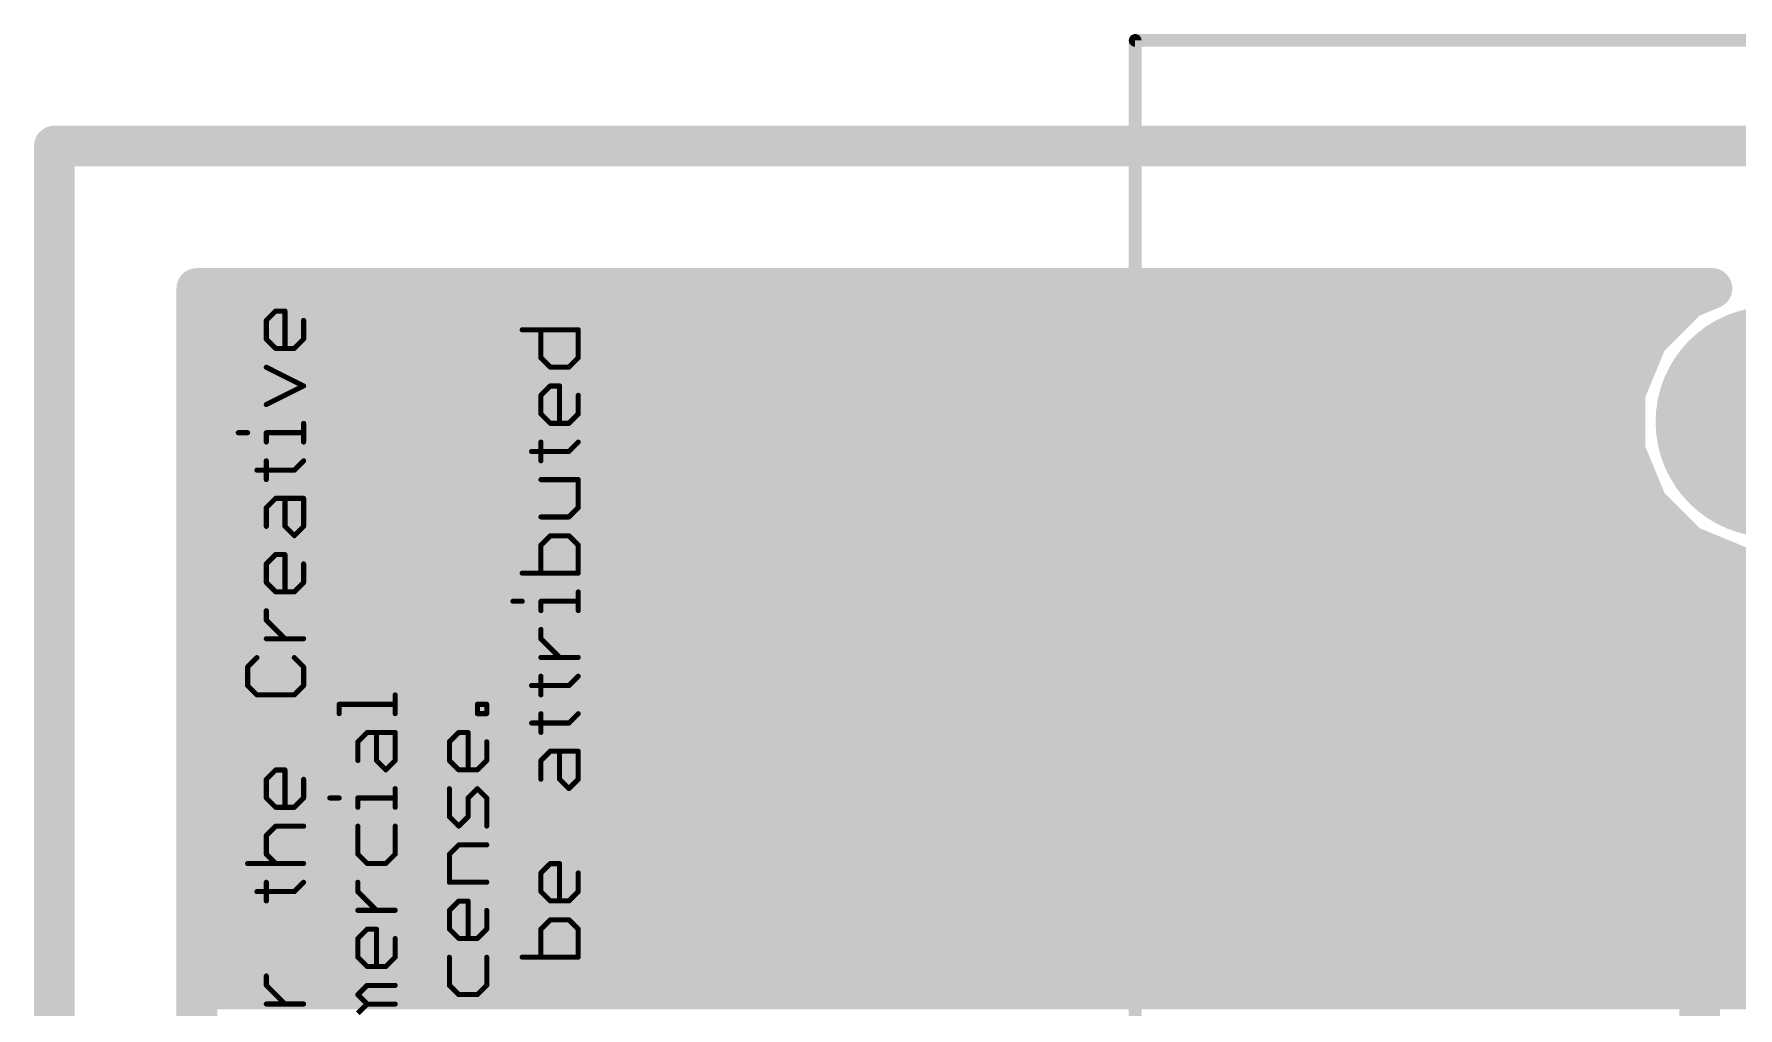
# Model space of a CAD drawing. Extents: x -0.2 to 42.2, y -0.3 to 59.1.
# Drawn here: x -0.2 to 16.82, y 49.39 to 59.12 of the extents above; entities that cross this region are included whole.
import ezdxf

# ---------------------------------------------------------------- set-up
doc = ezdxf.new("R2010")
doc.units = 0
for name, color, linetype in [('1', 22, 'CONTINUOUS'), ('16', 175, 'CONTINUOUS'), ('17', 82, 'CONTINUOUS'), ('18', 82, 'CONTINUOUS'), ('20', 7, 'CONTINUOUS'), ('21', 253, 'CONTINUOUS'), ('29', 253, 'CONTINUOUS'), ('30', 253, 'CONTINUOUS')]:
    doc.layers.add(name, color=color, linetype=linetype)

# ---------------------------------------------------------------- blocks, each defined once
blk = doc.blocks.new('ROUNDP')
at = {"const_width": 0.5}
blk.add_lwpolyline([(0, -0.25, 1), (0, 0.25, 1), (0, -0.25)], format="xyb", dxfattribs=at)
blk = doc.blocks.new('ROUNDV')
at = {"const_width": 0.5}
blk.add_lwpolyline([(0, -0.25, 1), (0, 0.25, 1), (0, -0.25)], format="xyb", dxfattribs=at)

msp = doc.modelspace()

# ---------------------------------------------------------------- linework, layer by layer
at = {"layer": '1', "const_width": 0.4064}
for points in [[(1.4224, 1.4224), (1.4224, 56.5776)], [(1.4224, 56.5776), (16.5564, 56.5776)], [(1.4224, 56.4896), (16.344, 56.4896)], [(16.32, 56.4797), (15.9103, 56.07)], [(16.5564, 56.5776), (16.32, 56.4797)], [(1.4224, 56.0832), (15.9235, 56.0832)], [(15.9103, 56.07), (15.6886, 55.5347)], [(1.4224, 55.6768), (15.7475, 55.6768)], [(15.6886, 55.5347), (15.6886, 54.9553)], [(1.4224, 55.2704), (15.6886, 55.2704)], [(15.6886, 54.9553), (15.9103, 54.42)], [(1.4224, 54.864), (15.7264, 54.864)], [(1.4224, 54.4576), (15.8948, 54.4576)], [(15.9103, 54.42), (16.32, 54.0103)], [(1.4224, 54.0512), (16.2791, 54.0512)], [(16.32, 54.0103), (16.4338, 53.9632)], [(16.4338, 53.9632), (16.4338, 48.9068)], [(1.4224, 53.6448), (16.4338, 53.6448)], [(1.4224, 53.2384), (16.4338, 53.2384)], [(1.4224, 52.832), (16.4338, 52.832)], [(1.4224, 52.4256), (16.4338, 52.4256)], [(1.4224, 52.0192), (16.4338, 52.0192)], [(1.4224, 51.6128), (16.4338, 51.6128)], [(1.4224, 51.2064), (16.4338, 51.2064)], [(1.4224, 50.8), (16.4338, 50.8)], [(1.4224, 50.3936), (16.4338, 50.3936)], [(1.4224, 49.9872), (16.4338, 49.9872)], [(1.4224, 49.5808), (16.4338, 49.5808)]]:
    msp.add_lwpolyline(points, dxfattribs=at)
at = {"layer": '1', "const_width": 0.2032}
for points in [[(1.524, 56.5776, 1), (1.3208, 56.5776)], [(1.4224, 56.6792, 1), (1.4224, 56.476)], [(1.4224, 56.5912, 1), (1.4224, 56.388)], [(16.2811, 56.5735, 1), (16.3589, 56.3858)], [(16.3919, 56.4078, 1), (16.2482, 56.5515)], [(16.344, 56.388, 1), (16.344, 56.5912)], [(16.5953, 56.4837, 1), (16.5176, 56.6715)], [(16.5564, 56.476, 1), (16.5564, 56.6792)], [(1.4224, 56.1848, 1), (1.4224, 55.9816)], [(15.8385, 56.1418, 1), (15.9822, 55.9981)], [(16.0042, 56.0311, 1), (15.8165, 56.1089)], [(15.9235, 55.9816, 1), (15.9235, 56.1848)], [(1.4224, 55.7784, 1), (1.4224, 55.5752)], [(15.7475, 55.5752, 1), (15.7475, 55.7784)], [(15.7902, 55.5347, 1), (15.587, 55.5347)], [(15.5947, 55.5736, 1), (15.7825, 55.4958)], [(1.4224, 55.372, 1), (1.4224, 55.1688)], [(15.6886, 55.1688, 1), (15.6886, 55.372)], [(15.7825, 54.9942, 1), (15.5947, 54.9164)], [(1.4224, 54.9656, 1), (1.4224, 54.7624)], [(15.587, 54.9553, 1), (15.7902, 54.9553)], [(15.7264, 54.7624, 1), (15.7264, 54.9656)], [(1.4224, 54.5592, 1), (1.4224, 54.356)], [(15.8948, 54.356, 1), (15.8948, 54.5592)], [(15.9822, 54.4919, 1), (15.8385, 54.3482)], [(15.8165, 54.3811, 1), (16.0042, 54.4589)], [(1.4224, 54.1528, 1), (1.4224, 53.9496)], [(16.3589, 54.1042, 1), (16.2811, 53.9165)], [(16.2482, 53.9385, 1), (16.3919, 54.0822)], [(16.2791, 53.9496, 1), (16.2791, 54.1528)], [(16.5354, 53.9632, 1), (16.3322, 53.9632)], [(16.3949, 53.8693, 1), (16.4727, 54.0571)], [(1.4224, 53.7464, 1), (1.4224, 53.5432)], [(16.4338, 53.5432, 1), (16.4338, 53.7464)], [(1.4224, 53.34, 1), (1.4224, 53.1368)], [(16.4338, 53.1368, 1), (16.4338, 53.34)], [(1.4224, 52.9336, 1), (1.4224, 52.7304)], [(16.4338, 52.7304, 1), (16.4338, 52.9336)], [(1.4224, 52.5272, 1), (1.4224, 52.324)], [(16.4338, 52.324, 1), (16.4338, 52.5272)], [(1.4224, 52.1208, 1), (1.4224, 51.9176)], [(16.4338, 51.9176, 1), (16.4338, 52.1208)], [(1.4224, 51.7144, 1), (1.4224, 51.5112)], [(16.4338, 51.5112, 1), (16.4338, 51.7144)], [(1.4224, 51.308, 1), (1.4224, 51.1048)], [(16.4338, 51.1048, 1), (16.4338, 51.308)], [(1.4224, 50.9016, 1), (1.4224, 50.6984)], [(16.4338, 50.6984, 1), (16.4338, 50.9016)], [(1.4224, 50.4952, 1), (1.4224, 50.292)], [(16.4338, 50.292, 1), (16.4338, 50.4952)], [(1.4224, 50.0888, 1), (1.4224, 49.8856)], [(16.4338, 49.8856, 1), (16.4338, 50.0888)], [(1.4224, 49.6824, 1), (1.4224, 49.4792)], [(16.4338, 49.4792, 1), (16.4338, 49.6824)]]:
    msp.add_lwpolyline(points, format="xyb", dxfattribs=at)
at = {"layer": '16', "const_width": 0.4064}
for points in [[(1.4224, 56.5776), (16.5564, 56.5776)], [(1.4224, 1.4224), (1.4224, 56.5776)], [(1.4224, 56.4896), (16.344, 56.4896)], [(16.32, 56.4797), (15.9103, 56.07)], [(16.5564, 56.5776), (16.32, 56.4797)], [(1.4224, 56.0832), (15.9235, 56.0832)], [(15.9103, 56.07), (15.6886, 55.5347)], [(1.4224, 55.6768), (15.7475, 55.6768)], [(15.6886, 55.5347), (15.6886, 54.9553)], [(1.4224, 55.2704), (15.6886, 55.2704)], [(15.6886, 54.9553), (15.9103, 54.42)], [(1.4224, 54.864), (15.7264, 54.864)], [(1.4224, 54.4576), (15.8948, 54.4576)], [(15.9103, 54.42), (16.32, 54.0103)], [(1.4224, 54.0512), (16.2791, 54.0512)], [(16.32, 54.0103), (16.8553, 53.7886)], [(16.8553, 53.7886), (17.4347, 53.7886)], [(1.4224, 53.6448), (40.5776, 53.6448)], [(1.4224, 53.2384), (40.5776, 53.2384)], [(1.4224, 52.832), (40.5776, 52.832)], [(1.4224, 52.4256), (40.5776, 52.4256)], [(1.4224, 52.0192), (40.5776, 52.0192)], [(1.4224, 51.6128), (40.5776, 51.6128)], [(1.4224, 51.2064), (40.5776, 51.2064)], [(1.4224, 50.8), (40.5776, 50.8)], [(1.4224, 50.3936), (40.5776, 50.3936)], [(1.4224, 49.9872), (40.5776, 49.9872)], [(1.4224, 49.5808), (40.5776, 49.5808)]]:
    msp.add_lwpolyline(points, dxfattribs=at)
at = {"layer": '16', "const_width": 0.2032}
for points in [[(1.4224, 56.6792, 1), (1.4224, 56.476)], [(1.524, 56.5776, 1), (1.3208, 56.5776)], [(1.4224, 56.5912, 1), (1.4224, 56.388)], [(16.2811, 56.5735, 1), (16.3589, 56.3858)], [(16.3919, 56.4078, 1), (16.2482, 56.5515)], [(16.344, 56.388, 1), (16.344, 56.5912)], [(16.5953, 56.4837, 1), (16.5176, 56.6715)], [(16.5564, 56.476, 1), (16.5564, 56.6792)], [(1.4224, 56.1848, 1), (1.4224, 55.9816)], [(15.8385, 56.1418, 1), (15.9822, 55.9981)], [(16.0042, 56.0311, 1), (15.8165, 56.1089)], [(15.9235, 55.9816, 1), (15.9235, 56.1848)], [(1.4224, 55.7784, 1), (1.4224, 55.5752)], [(15.7475, 55.5752, 1), (15.7475, 55.7784)], [(15.7902, 55.5347, 1), (15.587, 55.5347)], [(15.5947, 55.5736, 1), (15.7825, 55.4958)], [(1.4224, 55.372, 1), (1.4224, 55.1688)], [(15.6886, 55.1688, 1), (15.6886, 55.372)], [(15.7825, 54.9942, 1), (15.5947, 54.9164)], [(1.4224, 54.9656, 1), (1.4224, 54.7624)], [(15.587, 54.9553, 1), (15.7902, 54.9553)], [(15.7264, 54.7624, 1), (15.7264, 54.9656)], [(1.4224, 54.5592, 1), (1.4224, 54.356)], [(15.8948, 54.356, 1), (15.8948, 54.5592)], [(15.9822, 54.4919, 1), (15.8385, 54.3482)], [(15.8165, 54.3811, 1), (16.0042, 54.4589)], [(1.4224, 54.1528, 1), (1.4224, 53.9496)], [(16.3589, 54.1042, 1), (16.2811, 53.9165)], [(16.2482, 53.9385, 1), (16.3919, 54.0822)], [(16.2791, 53.9496, 1), (16.2791, 54.1528)], [(16.8553, 53.8902, 1), (16.8553, 53.687)], [(16.8164, 53.6947, 1), (16.8942, 53.8825)], [(1.4224, 53.7464, 1), (1.4224, 53.5432)], [(1.4224, 53.34, 1), (1.4224, 53.1368)], [(1.4224, 52.9336, 1), (1.4224, 52.7304)], [(1.4224, 52.5272, 1), (1.4224, 52.324)], [(1.4224, 52.1208, 1), (1.4224, 51.9176)], [(1.4224, 51.7144, 1), (1.4224, 51.5112)], [(1.4224, 51.308, 1), (1.4224, 51.1048)], [(1.4224, 50.9016, 1), (1.4224, 50.6984)], [(1.4224, 50.4952, 1), (1.4224, 50.292)], [(1.4224, 50.0888, 1), (1.4224, 49.8856)], [(1.4224, 49.6824, 1), (1.4224, 49.4792)]]:
    msp.add_lwpolyline(points, format="xyb", dxfattribs=at)
at = {"layer": '20', "const_width": 0.4064}
for points in [[(0, 0), (0, 58)], [(0, 58), (42, 58)]]:
    msp.add_lwpolyline(points, dxfattribs=at)
at = {"layer": '20', "const_width": 0.2032}
for points in [[(0.1016, 58, 1), (-0.1016, 58)], [(0, 58.1016, 1), (0, 57.8984)]]:
    msp.add_lwpolyline(points, format="xyb", dxfattribs=at)
at = {"layer": '21'}
for points, const_width in [([(10.8268, 59.055, 1), (10.7632, 59.055)], 0.0635), ([(10.795, 59.0868, 1), (10.795, 59.0232)], 0.0635), ([(2.2096, 56.3646, 1), (2.2096, 56.3392)], 0.0254), ([(2.2185, 56.3429, 1), (2.2006, 56.3608)], 0.0254), ([(2.3155, 56.3519, 1), (2.2901, 56.3519)], 0.0254), ([(2.3028, 56.3392, 1), (2.3028, 56.3646)], 0.0254), ([(2.1291, 56.2587, 1), (2.1037, 56.2587)], 0.0254), ([(2.1074, 56.2676, 1), (2.1253, 56.2497)], 0.0254), ([(2.5019, 56.2587, 1), (2.4765, 56.2587)], 0.0254), ([(4.6731, 56.1775, 1), (4.6731, 56.1521)], 0.0254), ([(4.8723, 56.1648, 1), (4.8469, 56.1648)], 0.0254), ([(5.2451, 56.1648, 1), (5.2197, 56.1648)], 0.0254), ([(5.2324, 56.1521, 1), (5.2324, 56.1775)], 0.0254), ([(2.1253, 56.0812, 1), (2.1074, 56.0632)], 0.0254), ([(2.1037, 56.0722, 1), (2.1291, 56.0722)], 0.0254), ([(2.2096, 55.9917, 1), (2.2096, 55.9663)], 0.0254), ([(2.2006, 55.97, 1), (2.2185, 55.988)], 0.0254), ([(2.387, 55.988, 1), (2.405, 55.97)], 0.0254), ([(2.396, 55.9663, 1), (2.396, 55.9917)], 0.0254), ([(2.4765, 56.0722, 1), (2.5019, 56.0722)], 0.0254), ([(2.4982, 56.0632, 1), (2.4802, 56.0812)], 0.0254), ([(2.2901, 55.979, 1), (2.3155, 55.979)], 0.0254), ([(4.8685, 55.8941, 1), (4.8506, 55.8761)], 0.0254), ([(4.8469, 55.8851, 1), (4.8723, 55.8851)], 0.0254), ([(5.2197, 55.8851, 1), (5.2451, 55.8851)], 0.0254), ([(5.2414, 55.8761, 1), (5.2234, 55.8941)], 0.0254), ([(2.122, 55.8019, 1), (2.1107, 55.7792)], 0.0254), ([(4.9528, 55.8046, 1), (4.9528, 55.7792)], 0.0254), ([(4.9438, 55.7829, 1), (4.9617, 55.8009)], 0.0254), ([(5.1302, 55.8009, 1), (5.1482, 55.7829)], 0.0254), ([(5.1392, 55.7792, 1), (5.1392, 55.8046)], 0.0254), ([(2.4949, 55.5928, 1), (2.4835, 55.6155)], 0.0254), ([(2.4835, 55.5928, 1), (2.4949, 55.6155)], 0.0254), ([(4.8723, 55.5102, 1), (4.8469, 55.5102)], 0.0254), ([(4.8506, 55.5192, 1), (4.8685, 55.5013)], 0.0254), ([(4.9528, 55.6162, 1), (4.9528, 55.5907)], 0.0254), ([(4.9617, 55.5945, 1), (4.9438, 55.6124)], 0.0254), ([(5.0587, 55.6035, 1), (5.0333, 55.6035)], 0.0254), ([(5.046, 55.5907, 1), (5.046, 55.6162)], 0.0254), ([(5.2451, 55.5102, 1), (5.2197, 55.5102)], 0.0254), ([(2.1107, 55.4291, 1), (2.122, 55.4063)], 0.0254), ([(4.8685, 55.3328, 1), (4.8506, 55.3148)], 0.0254), ([(4.8469, 55.3238, 1), (4.8723, 55.3238)], 0.0254), ([(5.2197, 55.3238, 1), (5.2451, 55.3238)], 0.0254), ([(5.2414, 55.3148, 1), (5.2234, 55.3328)], 0.0254), ([(1.8367, 55.1494, 1), (1.8367, 55.124)], 0.0254), ([(1.9299, 55.124, 1), (1.9299, 55.1494)], 0.0254), ([(2.1291, 55.1367, 1), (2.1037, 55.1367)], 0.0254), ([(2.1164, 55.1494, 1), (2.1164, 55.124)], 0.0254), ([(2.5019, 55.2299, 1), (2.4765, 55.2299)], 0.0254), ([(2.4892, 55.124, 1), (2.4892, 55.1494)], 0.0254), ([(4.9528, 55.2433, 1), (4.9528, 55.2179)], 0.0254), ([(4.9438, 55.2216, 1), (4.9617, 55.2396)], 0.0254), ([(5.0333, 55.2306, 1), (5.0587, 55.2306)], 0.0254), ([(5.1302, 55.2396, 1), (5.1482, 55.2216)], 0.0254), ([(5.1392, 55.2179, 1), (5.1392, 55.2433)], 0.0254), ([(2.1037, 55.0435, 1), (2.1291, 55.0435)], 0.0254), ([(2.4765, 55.0435, 1), (2.5019, 55.0435)], 0.0254), ([(4.7663, 54.9623, 1), (4.7663, 54.9369)], 0.0254), ([(4.8723, 55.0428, 1), (4.8469, 55.0428)], 0.0254), ([(5.1302, 54.9586, 1), (5.1482, 54.9406)], 0.0254), ([(5.1392, 54.9369, 1), (5.1392, 54.9623)], 0.0254), ([(5.2414, 55.0338, 1), (5.2234, 55.0518)], 0.0254), ([(2.1291, 54.8557, 1), (2.1037, 54.8557)], 0.0254), ([(2.4982, 54.8467, 1), (2.4802, 54.8647)], 0.0254), ([(4.8469, 54.8564, 1), (4.8723, 54.8564)], 0.0254), ([(2.0231, 54.7752, 1), (2.0231, 54.7498)], 0.0254), ([(2.1037, 54.6693, 1), (2.1291, 54.6693)], 0.0254), ([(2.387, 54.7715, 1), (2.405, 54.7535)], 0.0254), ([(2.396, 54.7498, 1), (2.396, 54.7752)], 0.0254), ([(4.8596, 54.6806, 1), (4.8596, 54.6552)], 0.0254), ([(5.2451, 54.6679, 1), (5.2197, 54.6679)], 0.0254), ([(5.2324, 54.6552, 1), (5.2324, 54.6806)], 0.0254), ([(2.2096, 54.4935, 1), (2.2096, 54.4681)], 0.0254), ([(2.2185, 54.4719, 1), (2.2006, 54.4898)], 0.0254), ([(2.3155, 54.4808, 1), (2.2901, 54.4808)], 0.0254), ([(2.5019, 54.4808, 1), (2.4765, 54.4808)], 0.0254), ([(2.4892, 54.4681, 1), (2.4892, 54.4935)], 0.0254), ([(2.1291, 54.3876, 1), (2.1037, 54.3876)], 0.0254), ([(2.1074, 54.3966, 1), (2.1253, 54.3786)], 0.0254), ([(4.8596, 54.3078, 1), (4.8596, 54.2824)], 0.0254), ([(5.1302, 54.3041, 1), (5.1482, 54.2861)], 0.0254), ([(5.1392, 54.2824, 1), (5.1392, 54.3078)], 0.0254), ([(5.2197, 54.3883, 1), (5.2451, 54.3883)], 0.0254), ([(5.2414, 54.3793, 1), (5.2234, 54.3973)], 0.0254), ([(2.1037, 54.2012, 1), (2.1291, 54.2012)], 0.0254), ([(2.3118, 54.2102, 1), (2.2938, 54.1922)], 0.0254), ([(2.2901, 54.2012, 1), (2.3155, 54.2012)], 0.0254), ([(2.387, 54.117, 1), (2.405, 54.099)], 0.0254), ([(2.387, 54.099, 1), (2.405, 54.117)], 0.0254), ([(2.4765, 54.2012, 1), (2.5019, 54.2012)], 0.0254), ([(2.4982, 54.1922, 1), (2.4802, 54.2102)], 0.0254), ([(4.9528, 54.1193, 1), (4.9528, 54.0939)], 0.0254), ([(4.9617, 54.0976, 1), (4.9438, 54.1156)], 0.0254), ([(5.1482, 54.1156, 1), (5.1302, 54.0976)], 0.0254), ([(5.1392, 54.0939, 1), (5.1392, 54.1193)], 0.0254), ([(4.8723, 54.0134, 1), (4.8469, 54.0134)], 0.0254), ([(4.8506, 54.0224, 1), (4.8685, 54.0044)], 0.0254), ([(5.2451, 54.0134, 1), (5.2197, 54.0134)], 0.0254), ([(5.2234, 54.0044, 1), (5.2414, 54.0224)], 0.0254), ([(2.1291, 53.8263, 1), (2.1037, 53.8263)], 0.0254), ([(2.1074, 53.8353, 1), (2.1253, 53.8173)], 0.0254), ([(2.2096, 53.9322, 1), (2.2096, 53.9068)], 0.0254), ([(2.2185, 53.9105, 1), (2.2006, 53.9285)], 0.0254), ([(2.3155, 53.9195, 1), (2.2901, 53.9195)], 0.0254), ([(2.3028, 53.9068, 1), (2.3028, 53.9322)], 0.0254), ([(2.5019, 53.8263, 1), (2.4765, 53.8263)], 0.0254), ([(2.1253, 53.6489, 1), (2.1074, 53.6309)], 0.0254), ([(2.1037, 53.6399, 1), (2.1291, 53.6399)], 0.0254), ([(2.4765, 53.6399, 1), (2.5019, 53.6399)], 0.0254), ([(2.4982, 53.6309, 1), (2.4802, 53.6489)], 0.0254), ([(4.6731, 53.7465, 1), (4.6731, 53.7211)], 0.0254), ([(4.8469, 53.7338, 1), (4.8723, 53.7338)], 0.0254), ([(5.2197, 53.7338, 1), (5.2451, 53.7338)], 0.0254), ([(5.2324, 53.7211, 1), (5.2324, 53.7465)], 0.0254), ([(2.2096, 53.5594, 1), (2.2096, 53.534)], 0.0254), ([(2.2006, 53.5377, 1), (2.2185, 53.5557)], 0.0254), ([(2.2901, 53.5467, 1), (2.3155, 53.5467)], 0.0254), ([(2.387, 53.5557, 1), (2.405, 53.5377)], 0.0254), ([(2.396, 53.534, 1), (2.396, 53.5594)], 0.0254), ([(4.5799, 53.4655, 1), (4.5799, 53.4401)], 0.0254), ([(4.6731, 53.4401, 1), (4.6731, 53.4655)], 0.0254), ([(4.8723, 53.4528, 1), (4.8469, 53.4528)], 0.0254), ([(4.8596, 53.4655, 1), (4.8596, 53.4401)], 0.0254), ([(5.2451, 53.546, 1), (5.2197, 53.546)], 0.0254), ([(5.2324, 53.4401, 1), (5.2324, 53.4655)], 0.0254), ([(2.1291, 53.3586, 1), (2.1037, 53.3586)], 0.0254), ([(2.1253, 53.2743, 1), (2.1074, 53.2564)], 0.0254), ([(2.1037, 53.2653, 1), (2.1291, 53.2653)], 0.0254), ([(4.8469, 53.3596, 1), (4.8723, 53.3596)], 0.0254), ([(5.2197, 53.3596, 1), (5.2451, 53.3596)], 0.0254), ([(2.1164, 53.0916, 1), (2.1164, 53.0662)], 0.0254), ([(2.2938, 53.0699, 1), (2.3118, 53.0879)], 0.0254), ([(2.4892, 53.0662, 1), (2.4892, 53.0916)], 0.0254), ([(4.8723, 53.1714, 1), (4.8469, 53.1714)], 0.0254), ([(4.8685, 53.0872, 1), (4.8506, 53.0693)], 0.0254), ([(4.8469, 53.0782, 1), (4.8723, 53.0782)], 0.0254), ([(1.9426, 52.7972, 1), (1.9172, 52.7972)], 0.0254), ([(1.9209, 52.8062, 1), (1.9389, 52.7883)], 0.0254), ([(2.0321, 52.8815, 1), (2.0142, 52.8994)], 0.0254), ([(2.405, 52.8994, 1), (2.387, 52.8815)], 0.0254), ([(2.5019, 52.7972, 1), (2.4765, 52.7972)], 0.0254), ([(2.4802, 52.7883, 1), (2.4982, 52.8062)], 0.0254), ([(4.8596, 52.9045, 1), (4.8596, 52.8791)], 0.0254), ([(5.037, 52.8828, 1), (5.055, 52.9008)], 0.0254), ([(5.2324, 52.8791, 1), (5.2324, 52.9045)], 0.0254), ([(1.9389, 52.6198, 1), (1.9209, 52.6018)], 0.0254), ([(1.9172, 52.6108, 1), (1.9426, 52.6108)], 0.0254), ([(2.4765, 52.6108, 1), (2.5019, 52.6108)], 0.0254), ([(2.4982, 52.6018, 1), (2.4802, 52.6198)], 0.0254), ([(4.7663, 52.6235, 1), (4.7663, 52.5981)], 0.0254), ([(4.8723, 52.704, 1), (4.8469, 52.704)], 0.0254), ([(5.1302, 52.6198, 1), (5.1482, 52.6018)], 0.0254), ([(5.1392, 52.5981, 1), (5.1392, 52.6235)], 0.0254), ([(5.2414, 52.695, 1), (5.2234, 52.713)], 0.0254), ([(2.0231, 52.5303, 1), (2.0231, 52.5049)], 0.0254), ([(2.0142, 52.5086, 1), (2.0321, 52.5266)], 0.0254), ([(2.387, 52.5266, 1), (2.405, 52.5086)], 0.0254), ([(2.396, 52.5049, 1), (2.396, 52.5303)], 0.0254), ([(2.857, 52.4237, 1), (2.8316, 52.4237)], 0.0254), ([(2.8443, 52.4364, 1), (2.8443, 52.411)], 0.0254), ([(3.4163, 52.5169, 1), (3.3909, 52.5169)], 0.0254), ([(3.4036, 52.411, 1), (3.4036, 52.4364)], 0.0254), ([(4.2375, 52.4237, 1), (4.2121, 52.4237)], 0.0254), ([(4.2248, 52.4364, 1), (4.2248, 52.411)], 0.0254), ([(4.3307, 52.4237, 1), (4.3053, 52.4237)], 0.0254), ([(4.318, 52.411, 1), (4.318, 52.4364)], 0.0254), ([(4.8469, 52.5176, 1), (4.8723, 52.5176)], 0.0254), ([(2.8316, 52.3305, 1), (2.857, 52.3305)], 0.0254), ([(3.3909, 52.3305, 1), (3.4163, 52.3305)], 0.0254), ([(4.2248, 52.3432, 1), (4.2248, 52.3178)], 0.0254), ([(4.2121, 52.3305, 1), (4.2375, 52.3305)], 0.0254), ([(4.3053, 52.3305, 1), (4.3307, 52.3305)], 0.0254), ([(4.318, 52.3178, 1), (4.318, 52.3432)], 0.0254), ([(4.7663, 52.2493, 1), (4.7663, 52.2239)], 0.0254), ([(4.8723, 52.3298, 1), (4.8469, 52.3298)], 0.0254), ([(5.1302, 52.2456, 1), (5.1482, 52.2276)], 0.0254), ([(5.1392, 52.2239, 1), (5.1392, 52.2493)], 0.0254), ([(5.2414, 52.3208, 1), (5.2234, 52.3388)], 0.0254), ([(3.124, 52.1547, 1), (3.124, 52.1293)], 0.0254), ([(3.1329, 52.1331, 1), (3.115, 52.151)], 0.0254), ([(3.2299, 52.142, 1), (3.2045, 52.142)], 0.0254), ([(3.4163, 52.142, 1), (3.3909, 52.142)], 0.0254), ([(3.4036, 52.1293, 1), (3.4036, 52.1547)], 0.0254), ([(4.0384, 52.1547, 1), (4.0384, 52.1293)], 0.0254), ([(4.0473, 52.1331, 1), (4.0294, 52.151)], 0.0254), ([(4.1443, 52.142, 1), (4.1189, 52.142)], 0.0254), ([(4.1316, 52.1293, 1), (4.1316, 52.1547)], 0.0254), ([(4.8469, 52.1434, 1), (4.8723, 52.1434)], 0.0254), ([(3.0435, 52.0488, 1), (3.0181, 52.0488)], 0.0254), ([(3.0218, 52.0578, 1), (3.0397, 52.0398)], 0.0254), ([(3.9579, 52.0488, 1), (3.9325, 52.0488)], 0.0254), ([(3.9362, 52.0578, 1), (3.9541, 52.0398)], 0.0254), ([(4.3307, 52.0488, 1), (4.3053, 52.0488)], 0.0254), ([(4.9528, 51.9676, 1), (4.9528, 51.9422)], 0.0254), ([(4.9617, 51.946, 1), (4.9438, 51.9639)], 0.0254), ([(5.0587, 51.9549, 1), (5.0333, 51.9549)], 0.0254), ([(5.2451, 51.9549, 1), (5.2197, 51.9549)], 0.0254), ([(5.2324, 51.9422, 1), (5.2324, 51.9676)], 0.0254), ([(2.2096, 51.7805, 1), (2.2096, 51.7551)], 0.0254), ([(2.2185, 51.7589, 1), (2.2006, 51.7768)], 0.0254), ([(2.3155, 51.7678, 1), (2.2901, 51.7678)], 0.0254), ([(2.3028, 51.7551, 1), (2.3028, 51.7805)], 0.0254), ([(3.0181, 51.8624, 1), (3.0435, 51.8624)], 0.0254), ([(3.2262, 51.8714, 1), (3.2082, 51.8534)], 0.0254), ([(3.2045, 51.8624, 1), (3.2299, 51.8624)], 0.0254), ([(3.3014, 51.7782, 1), (3.3194, 51.7602)], 0.0254), ([(3.3014, 51.7602, 1), (3.3194, 51.7782)], 0.0254), ([(3.3909, 51.8624, 1), (3.4163, 51.8624)], 0.0254), ([(3.4126, 51.8534, 1), (3.3946, 51.8714)], 0.0254), ([(3.9541, 51.8714, 1), (3.9362, 51.8534)], 0.0254), ([(3.9325, 51.8624, 1), (3.9579, 51.8624)], 0.0254), ([(4.0384, 51.7819, 1), (4.0384, 51.7565)], 0.0254), ([(4.0294, 51.7602, 1), (4.0473, 51.7782)], 0.0254), ([(4.1189, 51.7692, 1), (4.1443, 51.7692)], 0.0254), ([(4.2158, 51.7782, 1), (4.2338, 51.7602)], 0.0254), ([(4.2248, 51.7565, 1), (4.2248, 51.7819)], 0.0254), ([(4.3053, 51.8624, 1), (4.3307, 51.8624)], 0.0254), ([(4.327, 51.8534, 1), (4.309, 51.8714)], 0.0254), ([(4.8723, 51.8617, 1), (4.8469, 51.8617)], 0.0254), ([(4.8506, 51.8707, 1), (4.8685, 51.8527)], 0.0254), ([(2.1291, 51.6746, 1), (2.1037, 51.6746)], 0.0254), ([(2.1074, 51.6836, 1), (2.1253, 51.6656)], 0.0254), ([(2.5019, 51.6746, 1), (2.4765, 51.6746)], 0.0254), ([(3.4163, 51.5814, 1), (3.3909, 51.5814)], 0.0254), ([(3.9579, 51.5807, 1), (3.9325, 51.5807)], 0.0254), ([(4.2338, 51.5897, 1), (4.2158, 51.5717)], 0.0254), ([(4.2338, 51.5717, 1), (4.2158, 51.5897)], 0.0254), ([(4.8469, 51.6753, 1), (4.8723, 51.6753)], 0.0254), ([(5.055, 51.6843, 1), (5.037, 51.6663)], 0.0254), ([(5.0333, 51.6753, 1), (5.0587, 51.6753)], 0.0254), ([(5.1302, 51.5911, 1), (5.1482, 51.5731)], 0.0254), ([(5.1302, 51.5731, 1), (5.1482, 51.5911)], 0.0254), ([(5.2197, 51.6753, 1), (5.2451, 51.6753)], 0.0254), ([(5.2414, 51.6663, 1), (5.2234, 51.6843)], 0.0254), ([(2.1253, 51.4972, 1), (2.1074, 51.4792)], 0.0254), ([(2.1037, 51.4882, 1), (2.1291, 51.4882)], 0.0254), ([(2.2096, 51.4077, 1), (2.2096, 51.3823)], 0.0254), ([(2.2006, 51.386, 1), (2.2185, 51.404)], 0.0254), ([(2.2901, 51.395, 1), (2.3155, 51.395)], 0.0254), ([(2.387, 51.404, 1), (2.405, 51.386)], 0.0254), ([(2.396, 51.3823, 1), (2.396, 51.4077)], 0.0254), ([(2.4765, 51.4882, 1), (2.5019, 51.4882)], 0.0254), ([(2.4982, 51.4792, 1), (2.4802, 51.4972)], 0.0254), ([(2.7511, 51.5009, 1), (2.7511, 51.4755)], 0.0254), ([(2.8443, 51.4755, 1), (2.8443, 51.5009)], 0.0254), ([(3.0435, 51.4882, 1), (3.0181, 51.4882)], 0.0254), ([(3.0308, 51.5009, 1), (3.0308, 51.4755)], 0.0254), ([(3.0181, 51.395, 1), (3.0435, 51.395)], 0.0254), ([(3.3909, 51.395, 1), (3.4163, 51.395)], 0.0254), ([(3.4036, 51.4755, 1), (3.4036, 51.5009)], 0.0254), ([(4.1443, 51.4875, 1), (4.1189, 51.4875)], 0.0254), ([(4.1226, 51.4965, 1), (4.1406, 51.4785)], 0.0254), ([(4.3307, 51.4875, 1), (4.3053, 51.4875)], 0.0254), ([(4.309, 51.4785, 1), (4.327, 51.4965)], 0.0254), ([(2.2096, 51.2192, 1), (2.2096, 51.1938)], 0.0254), ([(2.2185, 51.1975, 1), (2.2006, 51.2155)], 0.0254), ([(2.4892, 51.1938, 1), (2.4892, 51.2192)], 0.0254), ([(3.0435, 51.2065, 1), (3.0181, 51.2065)], 0.0254), ([(3.4163, 51.2065, 1), (3.3909, 51.2065)], 0.0254), ([(3.9541, 51.3101, 1), (3.9362, 51.2921)], 0.0254), ([(3.9325, 51.3011, 1), (3.9579, 51.3011)], 0.0254), ([(4.0294, 51.2169, 1), (4.0473, 51.1989)], 0.0254), ([(4.0294, 51.1989, 1), (4.0473, 51.2169)], 0.0254), ([(4.1189, 51.3011, 1), (4.1443, 51.3011)], 0.0254), ([(4.1406, 51.2921, 1), (4.1226, 51.3101)], 0.0254), ([(2.1291, 51.1133, 1), (2.1037, 51.1133)], 0.0254), ([(2.1074, 51.1223, 1), (2.1253, 51.1043)], 0.0254), ([(4.3053, 51.2079, 1), (4.3307, 51.2079)], 0.0254), ([(2.1253, 50.9359, 1), (2.1074, 50.9179)], 0.0254), ([(2.1037, 50.9269, 1), (2.1291, 50.9269)], 0.0254), ([(3.0397, 50.9359, 1), (3.0218, 50.9179)], 0.0254), ([(3.0181, 50.9269, 1), (3.0435, 50.9269)], 0.0254), ([(3.3909, 50.9269, 1), (3.4163, 50.9269)], 0.0254), ([(3.4126, 50.9179, 1), (3.3946, 50.9359)], 0.0254), ([(3.9579, 50.9262, 1), (3.9325, 50.9262)], 0.0254), ([(3.9362, 50.9352, 1), (3.9541, 50.9172)], 0.0254), ([(4.0384, 51.0321, 1), (4.0384, 51.0067)], 0.0254), ([(4.0473, 51.0104, 1), (4.0294, 51.0284)], 0.0254), ([(4.318, 51.0067, 1), (4.318, 51.0321)], 0.0254), ([(1.9299, 50.8464, 1), (1.9299, 50.821)], 0.0254), ([(2.2006, 50.8247, 1), (2.2185, 50.8427)], 0.0254), ([(2.4892, 50.821, 1), (2.4892, 50.8464)], 0.0254), ([(3.124, 50.8464, 1), (3.124, 50.821)], 0.0254), ([(3.115, 50.8247, 1), (3.1329, 50.8427)], 0.0254), ([(3.3014, 50.8427, 1), (3.3194, 50.8247)], 0.0254), ([(3.3104, 50.821, 1), (3.3104, 50.8464)], 0.0254), ([(4.8723, 50.7391, 1), (4.8469, 50.7391)], 0.0254), ([(4.8506, 50.7481, 1), (4.8685, 50.7301)], 0.0254), ([(4.9528, 50.845, 1), (4.9528, 50.8196)], 0.0254), ([(4.9617, 50.8233, 1), (4.9438, 50.8413)], 0.0254), ([(5.0587, 50.8323, 1), (5.0333, 50.8323)], 0.0254), ([(5.046, 50.8196, 1), (5.046, 50.845)], 0.0254), ([(5.2451, 50.7391, 1), (5.2197, 50.7391)], 0.0254), ([(2.0231, 50.5654, 1), (2.0231, 50.54)], 0.0254), ([(2.1291, 50.6459, 1), (2.1037, 50.6459)], 0.0254), ([(2.387, 50.5617, 1), (2.405, 50.5437)], 0.0254), ([(2.396, 50.54, 1), (2.396, 50.5654)], 0.0254), ([(2.4982, 50.6369, 1), (2.4802, 50.6549)], 0.0254), ([(3.0435, 50.6456, 1), (3.0181, 50.6456)], 0.0254), ([(3.0397, 50.5613, 1), (3.0218, 50.5434)], 0.0254), ([(3.0181, 50.5523, 1), (3.0435, 50.5523)], 0.0254), ([(3.9452, 50.6593, 1), (3.9452, 50.6339)], 0.0254), ([(3.9325, 50.6466, 1), (3.9579, 50.6466)], 0.0254), ([(4.318, 50.6339, 1), (4.318, 50.6593)], 0.0254), ([(4.8685, 50.5617, 1), (4.8506, 50.5437)], 0.0254), ([(4.8469, 50.5527, 1), (4.8723, 50.5527)], 0.0254), ([(5.2197, 50.5527, 1), (5.2451, 50.5527)], 0.0254), ([(5.2414, 50.5437, 1), (5.2234, 50.5617)], 0.0254), ([(2.1037, 50.4595, 1), (2.1291, 50.4595)], 0.0254), ([(3.0308, 50.3786, 1), (3.0308, 50.3532)], 0.0254), ([(3.2082, 50.3569, 1), (3.2262, 50.3749)], 0.0254), ([(3.4036, 50.3532, 1), (3.4036, 50.3786)], 0.0254), ([(3.9579, 50.3649, 1), (3.9325, 50.3649)], 0.0254), ([(3.9362, 50.3739, 1), (3.9541, 50.3559)], 0.0254), ([(4.0384, 50.4708, 1), (4.0384, 50.4454)], 0.0254), ([(4.0473, 50.4491, 1), (4.0294, 50.4671)], 0.0254), ([(4.1443, 50.4581, 1), (4.1189, 50.4581)], 0.0254), ([(4.1316, 50.4454, 1), (4.1316, 50.4708)], 0.0254), ([(4.3307, 50.3649, 1), (4.3053, 50.3649)], 0.0254), ([(4.9528, 50.4722, 1), (4.9528, 50.4468)], 0.0254), ([(4.9438, 50.4505, 1), (4.9617, 50.4684)], 0.0254), ([(5.0333, 50.4595, 1), (5.0587, 50.4595)], 0.0254), ([(5.1302, 50.4684, 1), (5.1482, 50.4505)], 0.0254), ([(5.1392, 50.4468, 1), (5.1392, 50.4722)], 0.0254), ([(4.9528, 50.2837, 1), (4.9528, 50.2583)], 0.0254), ([(4.9617, 50.262, 1), (4.9438, 50.28)], 0.0254), ([(5.1482, 50.28, 1), (5.1302, 50.262)], 0.0254), ([(5.1392, 50.2583, 1), (5.1392, 50.2837)], 0.0254), ([(3.0435, 50.0842, 1), (3.0181, 50.0842)], 0.0254), ([(3.0218, 50.0932, 1), (3.0397, 50.0753)], 0.0254), ([(3.124, 50.1902, 1), (3.124, 50.1648)], 0.0254), ([(3.1329, 50.1685, 1), (3.115, 50.1864)], 0.0254), ([(3.2299, 50.1775, 1), (3.2045, 50.1775)], 0.0254), ([(3.2172, 50.1648, 1), (3.2172, 50.1902)], 0.0254), ([(3.4163, 50.0842, 1), (3.3909, 50.0842)], 0.0254), ([(3.9541, 50.1875, 1), (3.9362, 50.1695)], 0.0254), ([(3.9325, 50.1785, 1), (3.9579, 50.1785)], 0.0254), ([(4.0384, 50.098, 1), (4.0384, 50.0726)], 0.0254), ([(4.0294, 50.0763, 1), (4.0473, 50.0942)], 0.0254), ([(4.1189, 50.0853, 1), (4.1443, 50.0853)], 0.0254), ([(4.2158, 50.0942, 1), (4.2338, 50.0763)], 0.0254), ([(4.2248, 50.0726, 1), (4.2248, 50.098)], 0.0254), ([(4.3053, 50.1785, 1), (4.3307, 50.1785)], 0.0254), ([(4.327, 50.1695, 1), (4.309, 50.1875)], 0.0254), ([(4.8723, 50.1778, 1), (4.8469, 50.1778)], 0.0254), ([(4.8506, 50.1868, 1), (4.8685, 50.1688)], 0.0254), ([(5.2451, 50.1778, 1), (5.2197, 50.1778)], 0.0254), ([(5.2234, 50.1688, 1), (5.2414, 50.1868)], 0.0254), ([(3.0397, 49.9068, 1), (3.0218, 49.8888)], 0.0254), ([(3.0181, 49.8978, 1), (3.0435, 49.8978)], 0.0254), ([(3.3909, 49.8978, 1), (3.4163, 49.8978)], 0.0254), ([(3.4126, 49.8888, 1), (3.3946, 49.9068)], 0.0254), ([(3.9579, 49.8968, 1), (3.9325, 49.8968)], 0.0254), ([(4.3307, 49.8968, 1), (4.3053, 49.8968)], 0.0254), ([(4.6731, 49.9109, 1), (4.6731, 49.8855)], 0.0254), ([(4.8469, 49.8982, 1), (4.8723, 49.8982)], 0.0254), ([(5.2197, 49.8982, 1), (5.2451, 49.8982)], 0.0254), ([(5.2324, 49.8855, 1), (5.2324, 49.9109)], 0.0254), ([(2.1291, 49.71, 1), (2.1037, 49.71)], 0.0254), ([(3.124, 49.8173, 1), (3.124, 49.7919)], 0.0254), ([(3.115, 49.7956, 1), (3.1329, 49.8136)], 0.0254), ([(3.2045, 49.8046, 1), (3.2299, 49.8046)], 0.0254), ([(3.3014, 49.8136, 1), (3.3194, 49.7956)], 0.0254), ([(3.3104, 49.7919, 1), (3.3104, 49.8173)], 0.0254), ([(2.1253, 49.6258, 1), (2.1074, 49.6078)], 0.0254), ([(2.1037, 49.6168, 1), (2.1291, 49.6168)], 0.0254), ([(3.0397, 49.5319, 1), (3.0218, 49.514)], 0.0254), ([(3.0218, 49.5319, 1), (3.0397, 49.514)], 0.0254), ([(3.124, 49.6288, 1), (3.124, 49.6034)], 0.0254), ([(3.1329, 49.6072, 1), (3.115, 49.6251)], 0.0254), ([(3.4036, 49.6034, 1), (3.4036, 49.6288)], 0.0254), ([(3.9541, 49.6261, 1), (3.9362, 49.6082)], 0.0254), ([(3.9325, 49.6172, 1), (3.9579, 49.6172)], 0.0254), ([(4.0384, 49.5367, 1), (4.0384, 49.5112)], 0.0254), ([(4.0294, 49.515, 1), (4.0473, 49.5329)], 0.0254), ([(4.2158, 49.5329, 1), (4.2338, 49.515)], 0.0254), ([(4.2248, 49.5112, 1), (4.2248, 49.5367)], 0.0254), ([(4.3053, 49.6172, 1), (4.3307, 49.6172)], 0.0254), ([(4.327, 49.6082, 1), (4.309, 49.6261)], 0.0254), ([(2.1164, 49.4431, 1), (2.1164, 49.4177)], 0.0254), ([(2.2938, 49.4214, 1), (2.3118, 49.4394)], 0.0254), ([(2.4892, 49.4177, 1), (2.4892, 49.4431)], 0.0254), ([(3.124, 49.4424, 1), (3.124, 49.417)], 0.0254), ([(3.1329, 49.4207, 1), (3.115, 49.4387)], 0.0254), ([(3.115, 49.4207, 1), (3.1329, 49.4387)], 0.0254), ([(3.4036, 49.417, 1), (3.4036, 49.4424)], 0.0254)]:
    msp.add_lwpolyline(points, format="xyb", dxfattribs=dict(at, const_width=const_width))
for points, const_width in [([(22.225, 59.055), (10.795, 59.055)], 0.127), ([(10.795, 59.055), (10.795, 45.72)], 0.127), ([(2.1164, 56.2587), (2.2096, 56.3519)], 0.0508), ([(2.2096, 56.3519), (2.3028, 56.3519)], 0.0508), ([(2.3028, 56.3519), (2.3028, 55.979)], 0.0508), ([(2.1164, 56.0722), (2.1164, 56.2587)], 0.0508), ([(2.4892, 56.2587), (2.4892, 56.0722)], 0.0508), ([(4.6731, 56.1648), (5.2324, 56.1648)], 0.0508), ([(4.8596, 55.8851), (4.8596, 56.1648)], 0.0508), ([(5.2324, 56.1648), (5.2324, 55.8851)], 0.0508), ([(2.2096, 55.979), (2.1164, 56.0722)], 0.0508), ([(2.396, 55.979), (2.2096, 55.979)], 0.0508), ([(2.4892, 56.0722), (2.396, 55.979)], 0.0508), ([(4.9528, 55.7919), (4.8596, 55.8851)], 0.0508), ([(5.2324, 55.8851), (5.1392, 55.7919)], 0.0508), ([(2.4892, 55.6041), (2.1164, 55.7906)], 0.0508), ([(5.1392, 55.7919), (4.9528, 55.7919)], 0.0508), ([(2.1164, 55.4177), (2.4892, 55.6041)], 0.0508), ([(4.8596, 55.5102), (4.9528, 55.6035)], 0.0508), ([(4.8596, 55.3238), (4.8596, 55.5102)], 0.0508), ([(4.9528, 55.6035), (5.046, 55.6035)], 0.0508), ([(5.046, 55.6035), (5.046, 55.2306)], 0.0508), ([(5.2324, 55.5102), (5.2324, 55.3238)], 0.0508), ([(4.9528, 55.2306), (4.8596, 55.3238)], 0.0508), ([(5.2324, 55.3238), (5.1392, 55.2306)], 0.0508), ([(1.8367, 55.1367), (1.9299, 55.1367)], 0.0508), ([(2.1164, 55.0435), (2.1164, 55.1367)], 0.0508), ([(2.1164, 55.1367), (2.4892, 55.1367)], 0.0508), ([(2.4892, 55.0435), (2.4892, 55.2299)], 0.0508), ([(5.1392, 55.2306), (4.9528, 55.2306)], 0.0508), ([(4.7663, 54.9496), (5.1392, 54.9496)], 0.0508), ([(4.8596, 54.8564), (4.8596, 55.0428)], 0.0508), ([(5.1392, 54.9496), (5.2324, 55.0428)], 0.0508), ([(2.1164, 54.6693), (2.1164, 54.8557)], 0.0508), ([(2.396, 54.7625), (2.4892, 54.8557)], 0.0508), ([(2.0231, 54.7625), (2.396, 54.7625)], 0.0508), ([(5.2324, 54.6679), (4.8596, 54.6679)], 0.0508), ([(5.2324, 54.3883), (5.2324, 54.6679)], 0.0508), ([(2.1164, 54.3876), (2.2096, 54.4808)], 0.0508), ([(2.2096, 54.4808), (2.4892, 54.4808)], 0.0508), ([(2.3028, 54.2012), (2.3028, 54.4808)], 0.0508), ([(2.4892, 54.4808), (2.4892, 54.2012)], 0.0508), ([(2.1164, 54.2012), (2.1164, 54.3876)], 0.0508), ([(4.8596, 54.2951), (5.1392, 54.2951)], 0.0508), ([(5.1392, 54.2951), (5.2324, 54.3883)], 0.0508), ([(2.396, 54.108), (2.3028, 54.2012)], 0.0508), ([(2.4892, 54.2012), (2.396, 54.108)], 0.0508), ([(4.9528, 54.1066), (4.8596, 54.0134)], 0.0508), ([(5.1392, 54.1066), (4.9528, 54.1066)], 0.0508), ([(5.2324, 54.0134), (5.1392, 54.1066)], 0.0508), ([(4.8596, 54.0134), (4.8596, 53.7338)], 0.0508), ([(5.2324, 53.7338), (5.2324, 54.0134)], 0.0508), ([(2.1164, 53.8263), (2.2096, 53.9195)], 0.0508), ([(2.1164, 53.6399), (2.1164, 53.8263)], 0.0508), ([(2.2096, 53.9195), (2.3028, 53.9195)], 0.0508), ([(2.3028, 53.9195), (2.3028, 53.5467)], 0.0508), ([(2.4892, 53.8263), (2.4892, 53.6399)], 0.0508), ([(2.2096, 53.5467), (2.1164, 53.6399)], 0.0508), ([(2.4892, 53.6399), (2.396, 53.5467)], 0.0508), ([(4.6731, 53.7338), (5.2324, 53.7338)], 0.0508), ([(2.396, 53.5467), (2.2096, 53.5467)], 0.0508), ([(4.5799, 53.4528), (4.6731, 53.4528)], 0.0508), ([(4.8596, 53.3596), (4.8596, 53.4528)], 0.0508), ([(4.8596, 53.4528), (5.2324, 53.4528)], 0.0508), ([(5.2324, 53.3596), (5.2324, 53.546)], 0.0508), ([(2.1164, 53.2653), (2.1164, 53.3586)], 0.0508), ([(2.3028, 53.0789), (2.1164, 53.2653)], 0.0508), ([(2.4892, 53.0789), (2.1164, 53.0789)], 0.0508), ([(4.8596, 53.0782), (4.8596, 53.1714)], 0.0508), ([(5.046, 52.8918), (4.8596, 53.0782)], 0.0508), ([(2.0231, 52.8905), (1.9299, 52.7972)], 0.0508), ([(1.9299, 52.7972), (1.9299, 52.6108)], 0.0508), ([(2.4892, 52.7972), (2.396, 52.8905)], 0.0508), ([(2.4892, 52.6108), (2.4892, 52.7972)], 0.0508), ([(5.2324, 52.8918), (4.8596, 52.8918)], 0.0508), ([(1.9299, 52.6108), (2.0231, 52.5176)], 0.0508), ([(2.396, 52.5176), (2.4892, 52.6108)], 0.0508), ([(4.7663, 52.6108), (5.1392, 52.6108)], 0.0508), ([(4.8596, 52.5176), (4.8596, 52.704)], 0.0508), ([(5.1392, 52.6108), (5.2324, 52.704)], 0.0508), ([(2.0231, 52.5176), (2.396, 52.5176)], 0.0508), ([(2.8443, 52.3305), (2.8443, 52.4237)], 0.0508), ([(2.8443, 52.4237), (3.4036, 52.4237)], 0.0508), ([(3.4036, 52.3305), (3.4036, 52.5169)], 0.0508), ([(4.2248, 52.3305), (4.2248, 52.4237)], 0.0508), ([(4.2248, 52.4237), (4.318, 52.4237)], 0.0508), ([(4.318, 52.4237), (4.318, 52.3305)], 0.0508), ([(4.318, 52.3305), (4.2248, 52.3305)], 0.0508), ([(4.7663, 52.2366), (5.1392, 52.2366)], 0.0508), ([(4.8596, 52.1434), (4.8596, 52.3298)], 0.0508), ([(5.1392, 52.2366), (5.2324, 52.3298)], 0.0508), ([(3.0308, 52.0488), (3.124, 52.142)], 0.0508), ([(3.124, 52.142), (3.4036, 52.142)], 0.0508), ([(3.2172, 51.8624), (3.2172, 52.142)], 0.0508), ([(3.4036, 52.142), (3.4036, 51.8624)], 0.0508), ([(3.9452, 52.0488), (4.0384, 52.142)], 0.0508), ([(4.0384, 52.142), (4.1316, 52.142)], 0.0508), ([(4.1316, 52.142), (4.1316, 51.7692)], 0.0508), ([(3.0308, 51.8624), (3.0308, 52.0488)], 0.0508), ([(3.9452, 51.8624), (3.9452, 52.0488)], 0.0508), ([(4.318, 52.0488), (4.318, 51.8624)], 0.0508), ([(4.8596, 51.8617), (4.9528, 51.9549)], 0.0508), ([(4.9528, 51.9549), (5.2324, 51.9549)], 0.0508), ([(5.046, 51.6753), (5.046, 51.9549)], 0.0508), ([(5.2324, 51.9549), (5.2324, 51.6753)], 0.0508), ([(2.1164, 51.6746), (2.2096, 51.7678)], 0.0508), ([(2.2096, 51.7678), (2.3028, 51.7678)], 0.0508), ([(2.3028, 51.7678), (2.3028, 51.395)], 0.0508), ([(3.3104, 51.7692), (3.2172, 51.8624)], 0.0508), ([(3.4036, 51.8624), (3.3104, 51.7692)], 0.0508), ([(4.0384, 51.7692), (3.9452, 51.8624)], 0.0508), ([(4.2248, 51.7692), (4.0384, 51.7692)], 0.0508), ([(4.318, 51.8624), (4.2248, 51.7692)], 0.0508), ([(4.8596, 51.6753), (4.8596, 51.8617)], 0.0508), ([(2.1164, 51.4882), (2.1164, 51.6746)], 0.0508), ([(2.4892, 51.6746), (2.4892, 51.4882)], 0.0508), ([(3.4036, 51.395), (3.4036, 51.5814)], 0.0508), ([(3.9452, 51.3011), (3.9452, 51.5807)], 0.0508), ([(4.2248, 51.5807), (4.1316, 51.4875)], 0.0508), ([(4.318, 51.4875), (4.2248, 51.5807)], 0.0508), ([(5.1392, 51.5821), (5.046, 51.6753)], 0.0508), ([(5.2324, 51.6753), (5.1392, 51.5821)], 0.0508), ([(2.2096, 51.395), (2.1164, 51.4882)], 0.0508), ([(2.396, 51.395), (2.2096, 51.395)], 0.0508), ([(2.4892, 51.4882), (2.396, 51.395)], 0.0508), ([(2.7511, 51.4882), (2.8443, 51.4882)], 0.0508), ([(3.0308, 51.395), (3.0308, 51.4882)], 0.0508), ([(3.0308, 51.4882), (3.4036, 51.4882)], 0.0508), ([(4.1316, 51.4875), (4.1316, 51.3011)], 0.0508), ([(4.318, 51.2079), (4.318, 51.4875)], 0.0508), ([(2.1164, 51.1133), (2.2096, 51.2065)], 0.0508), ([(2.2096, 51.2065), (2.4892, 51.2065)], 0.0508), ([(3.0308, 51.2065), (3.0308, 50.9269)], 0.0508), ([(3.4036, 50.9269), (3.4036, 51.2065)], 0.0508), ([(4.0384, 51.2079), (3.9452, 51.3011)], 0.0508), ([(4.1316, 51.3011), (4.0384, 51.2079)], 0.0508), ([(2.1164, 50.9269), (2.1164, 51.1133)], 0.0508), ([(2.2096, 50.8337), (2.1164, 50.9269)], 0.0508), ([(3.0308, 50.9269), (3.124, 50.8337)], 0.0508), ([(3.3104, 50.8337), (3.4036, 50.9269)], 0.0508), ([(3.9452, 50.9262), (4.0384, 51.0194)], 0.0508), ([(3.9452, 50.6466), (3.9452, 50.9262)], 0.0508), ([(4.0384, 51.0194), (4.318, 51.0194)], 0.0508), ([(1.9299, 50.8337), (2.4892, 50.8337)], 0.0508), ([(3.124, 50.8337), (3.3104, 50.8337)], 0.0508), ([(4.8596, 50.7391), (4.9528, 50.8323)], 0.0508), ([(4.8596, 50.5527), (4.8596, 50.7391)], 0.0508), ([(4.9528, 50.8323), (5.046, 50.8323)], 0.0508), ([(5.046, 50.8323), (5.046, 50.4595)], 0.0508), ([(5.2324, 50.7391), (5.2324, 50.5527)], 0.0508), ([(2.0231, 50.5527), (2.396, 50.5527)], 0.0508), ([(2.1164, 50.4595), (2.1164, 50.6459)], 0.0508), ([(2.396, 50.5527), (2.4892, 50.6459)], 0.0508), ([(3.0308, 50.5523), (3.0308, 50.6456)], 0.0508), ([(3.2172, 50.3659), (3.0308, 50.5523)], 0.0508), ([(4.318, 50.6466), (3.9452, 50.6466)], 0.0508), ([(4.9528, 50.4595), (4.8596, 50.5527)], 0.0508), ([(5.2324, 50.5527), (5.1392, 50.4595)], 0.0508), ([(3.4036, 50.3659), (3.0308, 50.3659)], 0.0508), ([(3.9452, 50.3649), (4.0384, 50.4581)], 0.0508), ([(3.9452, 50.1785), (3.9452, 50.3649)], 0.0508), ([(4.0384, 50.4581), (4.1316, 50.4581)], 0.0508), ([(4.1316, 50.4581), (4.1316, 50.0853)], 0.0508), ([(4.318, 50.3649), (4.318, 50.1785)], 0.0508), ([(5.1392, 50.4595), (4.9528, 50.4595)], 0.0508), ([(4.9528, 50.271), (4.8596, 50.1778)], 0.0508), ([(5.1392, 50.271), (4.9528, 50.271)], 0.0508), ([(5.2324, 50.1778), (5.1392, 50.271)], 0.0508), ([(3.0308, 50.0842), (3.124, 50.1775)], 0.0508), ([(3.0308, 49.8978), (3.0308, 50.0842)], 0.0508), ([(3.124, 50.1775), (3.2172, 50.1775)], 0.0508), ([(3.2172, 50.1775), (3.2172, 49.8046)], 0.0508), ([(3.4036, 50.0842), (3.4036, 49.8978)], 0.0508), ([(4.0384, 50.0853), (3.9452, 50.1785)], 0.0508), ([(4.2248, 50.0853), (4.0384, 50.0853)], 0.0508), ([(4.318, 50.1785), (4.2248, 50.0853)], 0.0508), ([(4.8596, 50.1778), (4.8596, 49.8982)], 0.0508), ([(5.2324, 49.8982), (5.2324, 50.1778)], 0.0508), ([(3.124, 49.8046), (3.0308, 49.8978)], 0.0508), ([(3.4036, 49.8978), (3.3104, 49.8046)], 0.0508), ([(3.9452, 49.8968), (3.9452, 49.6172)], 0.0508), ([(4.318, 49.6172), (4.318, 49.8968)], 0.0508), ([(4.6731, 49.8982), (5.2324, 49.8982)], 0.0508), ([(2.1164, 49.6168), (2.1164, 49.71)], 0.0508), ([(3.3104, 49.8046), (3.124, 49.8046)], 0.0508), ([(2.3028, 49.4304), (2.1164, 49.6168)], 0.0508), ([(3.0308, 49.5229), (3.124, 49.6161)], 0.0508), ([(3.124, 49.4297), (3.0308, 49.5229)], 0.0508), ([(3.124, 49.6161), (3.4036, 49.6161)], 0.0508), ([(3.9452, 49.6172), (4.0384, 49.5239)], 0.0508), ([(4.0384, 49.5239), (4.2248, 49.5239)], 0.0508), ([(4.2248, 49.5239), (4.318, 49.6172)], 0.0508), ([(2.4892, 49.4304), (2.1164, 49.4304)], 0.0508), ([(3.0308, 49.3365), (3.124, 49.4297)], 0.0508), ([(3.124, 49.4297), (3.4036, 49.4297)], 0.0508)]:
    msp.add_lwpolyline(points, dxfattribs=dict(at, const_width=const_width))

# ---------------------------------------------------------------- block references
at = {"layer": '17', "xscale": 2.1, "yscale": 2.1, "rotation": 180}
msp.add_blockref('ROUNDP', (17.145, 55.245), dxfattribs=at)
msp.add_blockref('ROUNDP', (17.145, 55.245), dxfattribs=at)
at = {"layer": '18', "xscale": 1.0064, "yscale": 1.0064}
msp.add_blockref('ROUNDV', (7.62, 55.88), dxfattribs=at)
msp.add_blockref('ROUNDV', (7.62, 55.88), dxfattribs=at)
at = {"layer": '29', "xscale": 1.2096, "yscale": 1.2096}
msp.add_blockref('ROUNDV', (7.62, 55.88), dxfattribs=at)
at = {"layer": '29', "xscale": 2.3032, "yscale": 2.3032, "rotation": 180}
msp.add_blockref('ROUNDP', (17.145, 55.245), dxfattribs=at)
at = {"layer": '30', "xscale": 1.2096, "yscale": 1.2096}
msp.add_blockref('ROUNDV', (7.62, 55.88), dxfattribs=at)
at = {"layer": '30', "xscale": 2.3032, "yscale": 2.3032, "rotation": 180}
msp.add_blockref('ROUNDP', (17.145, 55.245), dxfattribs=at)

doc.saveas('drawing.dxf')
